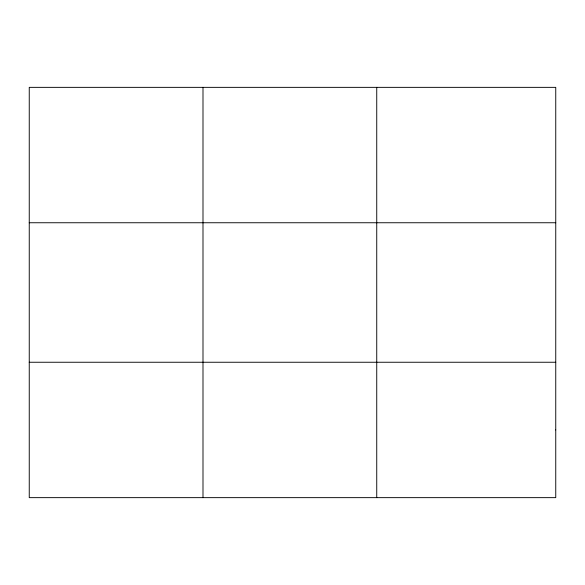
<?xml version="1.0" encoding="UTF-8"?>
<svg xmlns="http://www.w3.org/2000/svg" width="585" height="585" viewBox="0 0 585 585"><rect width="100%" height="100%" fill="white"/><g stroke="black" fill="none" stroke-linecap="round" stroke-linejoin="round"><path stroke-width="0.88" d="M202.995 87.355L202.995 497.645M376.74 87.355L376.74 497.645M29.25 222.753L555.75 222.753M29.25 362.247L555.75 362.247M555.75 429.946L555.75 497.645L29.25 497.645L29.25 87.355L555.75 87.355L555.75 429.946"/></g></svg>
